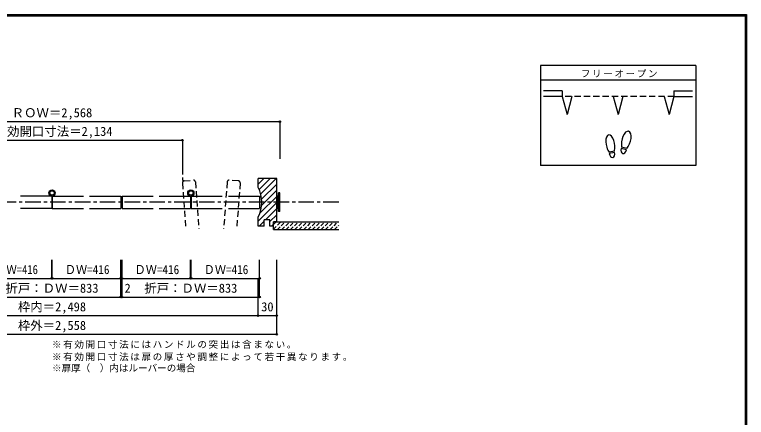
# Model space of a CAD drawing. Units: millimetres, scale not verified. Extents: x -973 to 977, y -701 to 696.
# Drawn here: x -202 to 977, y 47 to 696 of the extents above; entities that cross this region are included whole.
import ezdxf
from ezdxf.enums import TextEntityAlignment as Align

# ---------------------------------------------------------------- set-up
doc = ezdxf.new("R2010")
doc.units = ezdxf.units.MM
doc.header["$LTSCALE"] = 5
doc.header["$PDMODE"] = 32
doc.header["$PDSIZE"] = 2.5
for name, pattern in [('CHAIN1', [8, 5, -1, 1, -1]), ('DASHED1', [1.8, 1.2, -0.6]), ('DASHED2', [3, 2, -1])]:
    doc.linetypes.add(name, pattern=pattern)
for name, color, linetype in [('0-1_通り芯', 4, 'CHAIN1'), ('0-3_仕上げ', 7, 'Continuous'), ('0-4_枠', 3, 'Continuous'), ('0-6_扉', 6, 'Continuous'), ('0-7_金物', 7, 'Continuous'), ('0-8_戸当り', 3, 'Continuous'), ('0-A_文字', 3, 'Continuous'), ('0-B_寸法', 7, 'Continuous'), ('0-C_ハッチ', 4, 'Continuous'), ('F-1_枠', 6, 'Continuous')]:
    doc.layers.add(name, color=color, linetype=linetype)
doc.styles.add('ＭＳ ゴシック', font='')
doc.styles.get('ＭＳ ゴシック').set_extended_font_data('MS Gothic')

msp = doc.modelspace()

# ---------------------------------------------------------------- linework, layer by layer
at = {"layer": '0-1_通り芯'}
for p, q in [((68.052, 463.658), (68.052, 424.921)), ((320.052, 393.658), (-603.948, 393.658))]:
    msp.add_line(p, q, dxfattribs=at)
at = {"layer": '0-3_仕上げ', "color": 2}
for p, q in [((215.052, 349.658), (215.052, 362.158)), ((215.052, 362.158), (320.052, 362.158)), ((215.052, 349.658), (320.052, 349.658))]:
    msp.add_line(p, q, dxfattribs=at)
at = {"layer": '0-4_枠'}
for p, q in [((220.052, 432.158), (190.052, 432.158)), ((190.052, 417.658), (190.052, 432.158)), ((220.052, 362.158), (220.052, 432.158)), ((190.052, 355.158), (190.052, 369.658)), ((197.483, 355.158), (190.052, 355.158)), ((200.052, 355.158), (197.483, 355.158)), ((200.052, 355.158), (200.052, 365.158)), ((209.052, 365.158), (200.052, 365.158)), ((215.052, 355.158), (215.052, 362.158)), ((220.052, 362.158), (215.052, 362.158))]:
    msp.add_line(p, q, dxfattribs=at)
msp.add_lwpolyline([(215.052, 355.158), (209.052, 355.158), (209.052, 365.158)], dxfattribs=at)
msp.add_arc((145.052, 393.658), 51, 331.92751, 28.07249, dxfattribs=at)
at = {"layer": '0-6_扉', "color": 2, "linetype": 'DASHED2'}
for p, q in [((68.052, 424.921), (73.658, 351.158)), ((70.816, 428.14), (85.773, 429.277)), ((88.991, 426.513), (94.718, 351.158)), ((140.213, 426.513), (134.486, 351.158)), ((158.389, 428.14), (143.432, 429.277)), ((161.153, 424.921), (155.547, 351.158))]:
    msp.add_line(p, q, dxfattribs=at)
at = {"layer": '0-6_扉'}
for p, q in [((-142.448, 403.658), (-192.448, 403.658)), ((-142.448, 403.658), (-142.448, 383.658)), ((-141.448, 403.658), (-91.448, 403.658)), ((-141.448, 403.658), (-141.448, 383.658)), ((-81.448, 403.658), (-31.115, 403.658)), ((-31.115, 403.658), (-31.115, 383.658)), ((-29.115, 403.658), (20.802, 403.658)), ((-29.115, 403.658), (-29.115, 383.658)), ((30.802, 403.658), (81.218, 403.658)), ((81.218, 403.658), (81.218, 383.658)), ((82.218, 403.658), (132.302, 403.658)), ((82.218, 403.658), (82.218, 383.658)), ((142.302, 403.658), (192.552, 403.658)), ((192.552, 403.658), (192.552, 383.658)), ((-142.448, 383.658), (-192.448, 383.658)), ((-141.448, 383.658), (-91.448, 383.658)), ((-81.448, 383.658), (-31.115, 383.658)), ((-29.115, 383.658), (20.802, 383.658)), ((30.802, 383.658), (81.218, 383.658)), ((82.218, 383.658), (132.302, 383.658)), ((142.302, 383.658), (192.552, 383.658))]:
    msp.add_line(p, q, dxfattribs=at)
at = {"layer": '0-6_扉', "color": 2, "linetype": 'DASHED2'}
for centre, start, end in [((71.043, 425.149), 94.34602, 184.34602), ((86, 426.285), 4.34602, 94.34602), ((143.204, 426.285), 85.65398, 175.65398), ((158.161, 425.149), 355.65398, 85.65398)]:
    msp.add_arc(centre, 3, start, end, dxfattribs=at)
at = {"layer": '0-7_金物'}
for p, q in [((221.052, 402.658), (220.052, 402.658)), ((221.052, 383.658), (221.052, 403.657)), ((223.052, 403.657), (221.052, 403.657)), ((225.052, 408.658), (223.052, 408.658)), ((223.052, 378.658), (223.052, 408.658)), ((225.052, 378.658), (225.052, 408.658)), ((221.052, 384.658), (220.052, 384.658)), ((223.052, 383.658), (221.052, 383.658)), ((225.052, 378.658), (223.052, 378.658))]:
    msp.add_line(p, q, dxfattribs=at)
for centre, radius in [((-141.948, 408.658), 5), ((81.718, 408.658), 5), ((-141.948, 408.658), 3.5), ((81.718, 408.658), 3.5)]:
    msp.add_circle(centre, radius, dxfattribs=at)
at = {"layer": '0-8_戸当り', "color": 2}
for p, q in [((679.986, 573.251), (649.986, 573.251)), ((679.986, 573.251), (679.986, 564.251)), ((859.986, 573.251), (859.986, 564.251)), ((859.986, 573.251), (889.986, 573.251)), ((679.986, 564.251), (649.986, 564.251)), ((679.986, 564.251), (687.751, 535.273)), ((695.515, 564.251), (687.751, 535.273)), ((762.222, 564.251), (769.986, 535.273)), ((777.751, 564.251), (769.986, 535.273)), ((844.457, 564.251), (852.222, 535.273)), ((859.986, 564.251), (852.222, 535.273)), ((859.986, 564.251), (889.986, 564.251))]:
    msp.add_line(p, q, dxfattribs=at)
at = {"layer": '0-8_戸当り', "color": 7, "linetype": 'DASHED2'}
msp.add_line((859.986, 564.251), (679.986, 564.251), dxfattribs=at)
at = {"layer": '0-8_戸当り'}
for p, q in [((764.011, 475.878), (755.365, 474.353)), ((764.376, 473.81), (755.73, 472.285)), ((783.479, 478.206), (774.998, 480.478)), ((784.022, 480.235), (775.542, 482.507))]:
    msp.add_line(p, q, dxfattribs=at)
for centre, major_axis, ratio, start_param, end_param in [((783.267, 494.378), (3.644, 13.601), 0.5, 4.34059143, 8.22577918), ((757.35, 488.377), (-2.445, 13.867), 0.5, 4.34059143, 8.22577918), ((757.42, 487.981), (-2.963, 16.802), 0.4, 3.84030852, 4.43255203), ((783.163, 493.989), (4.416, 16.48), 0.4, 1.85063327, 2.44287679), ((783.163, 493.989), (4.416, 16.48), 0.4, 3.84030852, 4.43255203), ((757.42, 487.981), (-2.963, 16.802), 0.4, 1.85063327, 2.44287679), ((760.053, 473.047), (-1.27, 7.205), 0.6, 1.57079633, 4.71238898), ((779.238, 479.342), (1.894, 7.067), 0.6, 1.57079633, 4.71238898)]:
    msp.add_ellipse(centre, major_axis=major_axis, ratio=ratio, start_param=start_param, end_param=end_param, dxfattribs=at)
at = {"layer": '0-A_文字'}
for p, q in [((644.986, 614.167), (644.986, 453.167)), ((894.986, 614.167), (644.986, 614.167)), ((894.986, 614.167), (894.986, 453.167)), ((894.986, 590.167), (644.986, 590.167)), ((894.986, 453.167), (644.986, 453.167))]:
    msp.add_line(p, q, dxfattribs=at)
at = {"layer": '0-B_寸法', "color": 4}
for p, q in [((-508.948, 523.658), (225.052, 523.658)), ((225.052, 523.658), (225.052, 463.658)), ((-351.948, 493.658), (68.052, 493.658)), ((68.052, 493.658), (68.052, 463.658)), ((-142.448, 271.158), (-142.448, 301.158)), ((-141.448, 271.158), (-141.448, 301.158)), ((-31.115, 271.158), (-31.115, 301.158)), ((-29.115, 271.158), (-29.115, 301.158)), ((81.218, 271.158), (81.218, 301.158)), ((82.218, 271.158), (82.218, 301.158)), ((192.552, 271.158), (192.552, 301.158)), ((220.052, 181.158), (220.052, 301.158)), ((-252.782, 271.158), (-142.448, 271.158)), ((-141.448, 271.158), (-31.115, 271.158)), ((-31.115, 241.158), (-31.115, 271.158)), ((-29.115, 241.158), (-29.115, 271.158)), ((-29.115, 271.158), (81.218, 271.158)), ((82.218, 271.158), (192.552, 271.158)), ((190.052, 211.158), (190.052, 271.158)), ((192.552, 241.158), (192.552, 271.158)), ((-252.782, 241.158), (-31.115, 241.158)), ((-31.115, 241.158), (-29.115, 241.158)), ((-29.115, 241.158), (192.552, 241.158)), ((-473.948, 211.158), (190.052, 211.158)), ((190.052, 211.158), (220.052, 211.158)), ((-503.948, 181.158), (220.052, 181.158))]:
    msp.add_line(p, q, dxfattribs=at)
at = {"layer": '0-B_寸法'}
for p in [(225.052, 523.658), (68.052, 493.658), (-142.448, 271.158), (-141.448, 271.158), (-31.115, 271.158), (-29.115, 271.158), (81.218, 271.158), (82.218, 271.158), (192.552, 271.158), (-31.115, 241.158), (-29.115, 241.158), (192.552, 241.158), (190.052, 211.158), (220.052, 211.158), (220.052, 181.158)]:
    msp.add_point(p, dxfattribs=at)
at = {"layer": '0-C_ハッチ'}
for p, q in [((190.052, 422.749), (199.46, 432.158)), ((191.63, 414.428), (209.36, 432.158)), ((194.238, 407.137), (219.259, 432.158)), ((195.793, 398.791), (220.052, 423.05)), ((195.832, 388.932), (220.052, 413.151)), ((192.954, 376.154), (220.052, 403.251)), ((190.052, 363.352), (220.052, 393.352)), ((201.757, 365.158), (220.052, 383.452)), ((209.052, 362.553), (220.052, 373.553)), ((191.757, 355.158), (200.052, 363.452)), ((211.556, 355.158), (215.052, 358.653)), ((218.556, 362.158), (220.052, 363.653))]:
    msp.add_line(p, q, dxfattribs=at)
at = {"layer": '0-C_ハッチ', "linetype": 'DASHED1'}
for p, q in [((215.052, 357.727), (219.482, 362.158)), ((215.052, 350.656), (226.553, 362.158)), ((221.125, 349.658), (233.625, 362.158)), ((228.196, 349.658), (240.696, 362.158)), ((235.267, 349.658), (247.767, 362.158)), ((242.338, 349.658), (254.838, 362.158)), ((249.409, 349.658), (261.909, 362.158)), ((256.48, 349.658), (268.98, 362.158)), ((263.551, 349.658), (276.051, 362.158)), ((270.622, 349.658), (283.122, 362.158)), ((277.693, 349.658), (290.193, 362.158)), ((284.764, 349.658), (297.264, 362.158)), ((291.835, 349.658), (304.335, 362.158)), ((298.906, 349.658), (311.406, 362.158)), ((305.977, 349.658), (318.477, 362.158)), ((313.048, 349.658), (320.052, 356.661))]:
    msp.add_line(p, q, dxfattribs=at)
at = {"layer": 'F-1_枠'}
for p, q in [((-973.347, 695.833), (976.653, 695.833)), ((974.986, 695.833), (974.986, -700.833)), ((975.82, 695.833), (975.82, -700.833)), ((976.653, 695.833), (976.653, -700.833)), ((-973.347, 695), (976.653, 695)), ((-973.347, 694.167), (976.653, 694.167))]:
    msp.add_line(p, q, dxfattribs=at)

# ---------------------------------------------------------------- texts
at = {"layer": '0-A_文字', "color": 7, "style": 'ＭＳ ゴシック'}
msp.add_text('※扉厚（\u3000）内はルーバーの場合', height=11, dxfattribs=at).set_placement((-141.948, 117.939), align=Align.BOTTOM_LEFT)
at = {"layer": '0-A_文字', "color": 7, "char_height": 11, "attachment_point": 7, "style": 'ＭＳ ゴシック'}
for s, insert in [('\\T1.17;フリーオープン', (709.986, 594.667)), ('\\T1.17;※有効開口寸法にはハンドルの突出は含まない。', (-141.948, 157.939)), ('\\T1.17;※有効開口寸法は扉の厚さや調整によって若干異なります。', (-141.948, 137.939))]:
    msp.add_mtext(s, dxfattribs=dict(at, insert=insert))
at = {"layer": '0-B_寸法', "style": 'ＭＳ ゴシック'}
for s, p in [('ＲＯＷ＝2,568', (-206.948, 526.158)), ('有効開口寸法＝2,134', (-234.299, 496.158)), ('折戸：ＤＷ＝833', (-216.948, 243.658)), ('2', (-25.115, 243.658)), ('折戸：ＤＷ＝833', (6.718, 243.658)), ('枠内＝2,498', (-196.948, 213.658)), ('30', (195.052, 213.658)), ('枠外＝2,558', (-196.948, 183.658))]:
    msp.add_text(s, height=14.66, dxfattribs=at).set_placement(p, align=Align.BOTTOM_LEFT)
for width, p in [(0.85, (-232.615, 273.658)), (0.9, (-121.282, 273.658)), (0.9, (-8.948, 273.658)), (0.9, (102.385, 273.658))]:
    msp.add_text('ＤＷ=416', height=14.66, dxfattribs=dict(at, width=width)).set_placement(p, align=Align.BOTTOM_LEFT)

doc.saveas('drawing.dxf')
